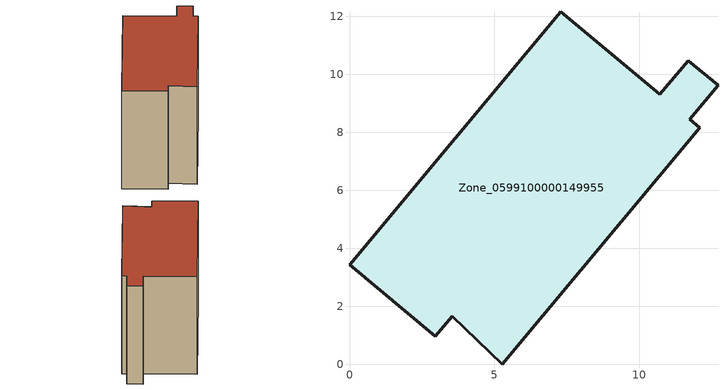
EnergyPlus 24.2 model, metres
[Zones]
Zone_0599100000149955
 floor ground (C_G): 11.69,10.48 12.72,9.62 11.75,8.45 12.09,8.17 5.27,0 3.54,1.66 2.96,0.97 0,3.43 7.3,12.16 10.71,9.31 z0
 wall outside (C_F): 7.3,12.16 0,3.43 2.96,0.97 3.54,1.66 5.27,0 12.09,8.17 11.75,8.45 12.72,9.62 11.69,10.48 10.71,9.31 7.3,12.16 z0:9.57
 roof outside (C_R): 11.69,10.48 10.71,9.31 7.3,12.16 0,3.43 2.96,0.97 3.54,1.66 5.27,0 12.09,8.17 11.75,8.45 12.72,9.62 z9.57
[BUILDING]
Pand.0599100000149955: North Axis=0; Terrain=City; Loads Convergence Tolerance Value=0.04; Temperature Convergence Tolerance Value=0.4; Solar Distribution=FullExterior; Maximum Number of Warmup Days=25; Minimum Number of Warmup Days=1
[Site:Location]
Rotterdam.The.Hague.AP_ZH_NLD Design_Conditions: Latitude=51.96; Longitude=4.45; Time Zone=1; Elevation=-4.5
[SITE:GROUNDTEMPERATURE:BUILDINGSURFACE]
18, 18, 18, 18, 18, 18, 18, 18, 18, 18, 18, 18
[MATERIAL] Thermal Absorptance=0.9; Solar Absorptance=0.7; Visible Absorptance=0.7
Name | Roughness | Thickness | Conductivity | Density | Specific Heat
G.TC.1946 | MediumSmooth | 0.15 | 1 | 540 | 1210
F.TC.1946 | Rough | 0.3 | 0.857143 | 1920 | 840
R.TC.1946 | MediumRough | 0.2 | 0.909091 | 1500 | 1000
[CONSTRUCTION]
C_G: G.TC.1946
C_F: F.TC.1946
C_R: R.TC.1946
[ZONE]
Zone_0599100000149955: Type=1; Multiplier=1; Ceiling Height=Autocalculate; Volume=Autocalculate; Floor Area=autocalculate; Part of Total Floor Area=Yes
[ZONEINFILTRATION:DESIGNFLOWRATE]
Infil_Zone_0599100000149955: Zone or ZoneList or Space or SpaceList=Zone_0599100000149955; Schedule=AlwaysOn; Design Flow Rate Calculation Method=Flow/Area; Flow Rate per Floor Area=0.003; Constant Term Coefficient=1; Temperature Term Coefficient=0; Velocity Term Coefficient=0; Velocity Squared Term Coefficient=0
[HVACTEMPLATE:ZONE:IDEALLOADSAIRSYSTEM]
Zone_0599100000149955: Maximum Heating Supply Air Temperature=50; Minimum Cooling Supply Air Temperature=13; Maximum Heating Supply Air Humidity Ratio=0.0156; Minimum Cooling Supply Air Humidity Ratio=0.0077; Heating Limit=NoLimit; Cooling Limit=NoLimit; Dehumidification Control Type=ConstantSensibleHeatRatio; Cooling Sensible Heat Ratio=0.7; Dehumidification Setpoint=60; Humidification Control Type=None; Humidification Setpoint=30; Outdoor Air Method=None; Outdoor Air Flow Rate per Person=0.00944; Outdoor Air Flow Rate per Zone Floor Area=0; Outdoor Air Flow Rate per Zone=0; Demand Controlled Ventilation Type=None; Outdoor Air Economizer Type=NoEconomizer; Heat Recovery Type=None; Sensible Heat Recovery Effectiveness=0.7; Latent Heat Recovery Effectiveness=0.65
[ZONECONTROL:THERMOSTAT]
ThermostatControl_Zone_0599100000149955: Zone or ZoneList=Zone_0599100000149955; Control Type Schedule=DualSetpointControlType; Control 1=Thermostat_Zone_0599100000149955; Temperature Difference Between Cutout And Setpoint=0
[THERMOSTATSETPOINT:DUALSETPOINT]
Thermostat_Zone_0599100000149955: Heating Setpoint Temperature Schedule=HeatingSetpoint_Zone_0599100000149955; Cooling Setpoint Temperature Schedule=CoolingSetpoint_Zone_0599100000149955
[SCHEDULE:COMPACT]
HeatingSetpoint_Zone_0599100000149955: Through: 12/31, For: AllDays, Until: 24:00, 21
CoolingSetpoint_Zone_0599100000149955: Through: 12/31, For: AllDays, Until: 24:00, 24
DualSetpointControlType: Through: 12/31, For: AllDays, Until: 24:00, 4
AlwaysOn: Through: 12/31, For: AllDays, Until: 24:00, 1
